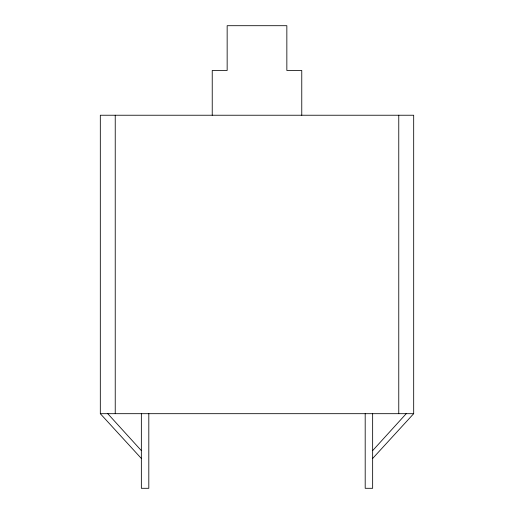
<?xml version="1.0" encoding="UTF-8"?>
<svg xmlns="http://www.w3.org/2000/svg" width="514" height="514" viewBox="0 0 514 514"><rect width="100%" height="100%" fill="white"/><g stroke="black" fill="none" stroke-linecap="round" stroke-linejoin="round"><path stroke-width="0.77" d="M372.65 450.617L406.227 413.686M372.65 458.456L413.686 413.686L413.686 115.232L100.314 115.232L100.314 413.686L141.35 458.456M100.314 413.686L413.686 413.686M107.773 413.686L141.35 450.617M398.768 115.232L398.768 413.686M372.65 413.686L372.65 488.3L365.197 488.3L365.191 413.686M301.769 115.232L301.769 70.469L286.844 70.469L286.844 25.7L227.156 25.7L227.156 70.469L212.231 70.469L212.231 115.232M148.809 413.686L148.809 488.3L141.35 488.3L141.35 413.686M115.232 115.232L115.232 413.686"/></g></svg>
